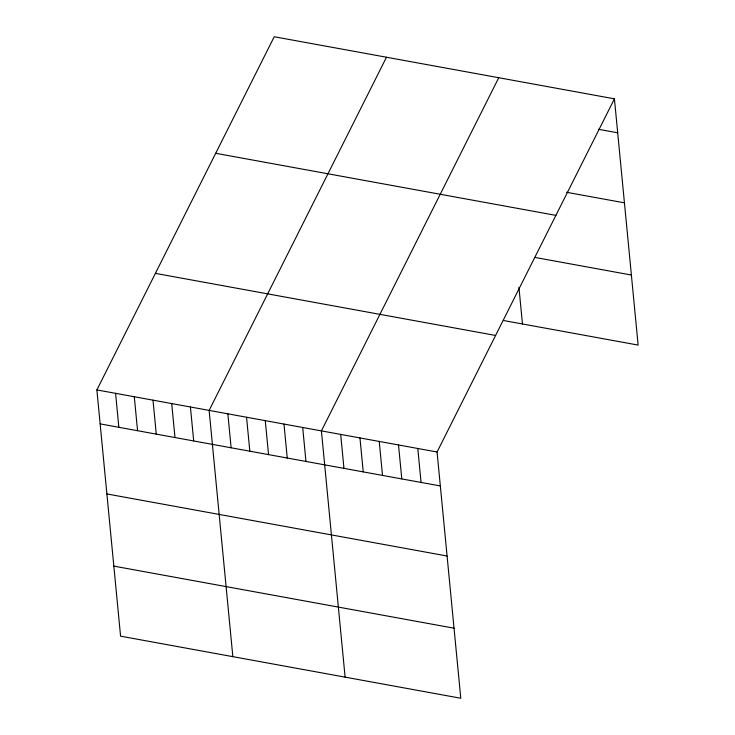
<?xml version="1.0" encoding="UTF-8"?>
<svg xmlns="http://www.w3.org/2000/svg" width="735" height="735" viewBox="0 0 735 735"><rect width="100%" height="100%" fill="white"/><g stroke="black" fill="none" stroke-linecap="round" stroke-linejoin="round"><path stroke-width="1.1" d="M614.423 98.83L437.068 451.997L460.781 698.25L120.577 636.17L96.873 389.917L274.219 36.75L614.423 98.83L638.127 345.082L503.751 320.561M386.481 57.238L209.135 410.406L232.848 656.658M498.753 77.717L321.406 430.894L345.11 677.146M598.409 129.268L617.694 132.787M566.602 192.294L624.438 202.842M215.695 153.293L555.899 215.373M534.997 257.434L631.383 275.028M155.397 273.374L495.601 335.454M96.873 389.917L437.068 451.997M100.135 423.884L440.338 485.954M106.887 493.938L447.091 556.018M113.833 566.115L454.037 628.195M518.938 287.33L522.466 323.979M417.792 448.479L421.063 482.445M398.517 444.96L401.788 478.926M379.242 441.441L382.503 475.407M359.957 437.922L363.228 471.888M340.682 434.413L343.952 468.37M302.691 427.476L305.962 461.442M283.976 424.058L287.247 458.024M265.271 420.65L268.541 454.607M246.556 417.232L249.827 451.198M227.85 413.823L231.121 447.78M190.42 406.988L193.691 440.954M171.714 403.579L174.985 437.536M152.999 400.162L156.27 434.128M134.294 396.744L137.564 430.71M115.579 393.335L118.85 427.292"/></g></svg>
